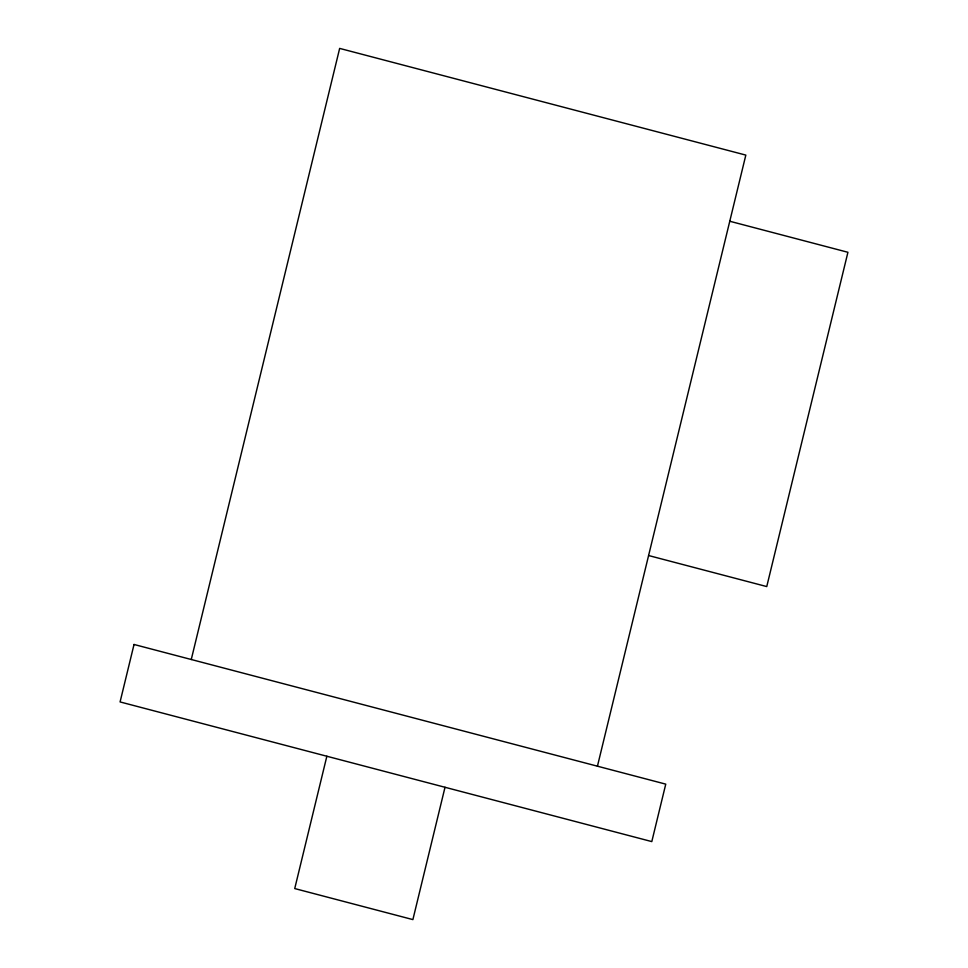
<?xml version="1.0" encoding="UTF-8"?>
<svg xmlns="http://www.w3.org/2000/svg" width="968" height="968" viewBox="0 0 968 968"><rect width="100%" height="100%" fill="white"/><g stroke="black" fill="none" stroke-linecap="round" stroke-linejoin="round"><path stroke-width="1.45" d="M191.265 659.51L339.659 48.4L745.832 155.098L597.438 766.196M326.857 756.238L294.732 888.563L412.888 919.6L445.014 787.274M729.763 221.248L847.92 252.285L766.753 586.572L648.596 555.535M134.032 644.47L120.08 701.933L651.803 841.591L665.754 784.14L134.032 644.47"/></g></svg>
